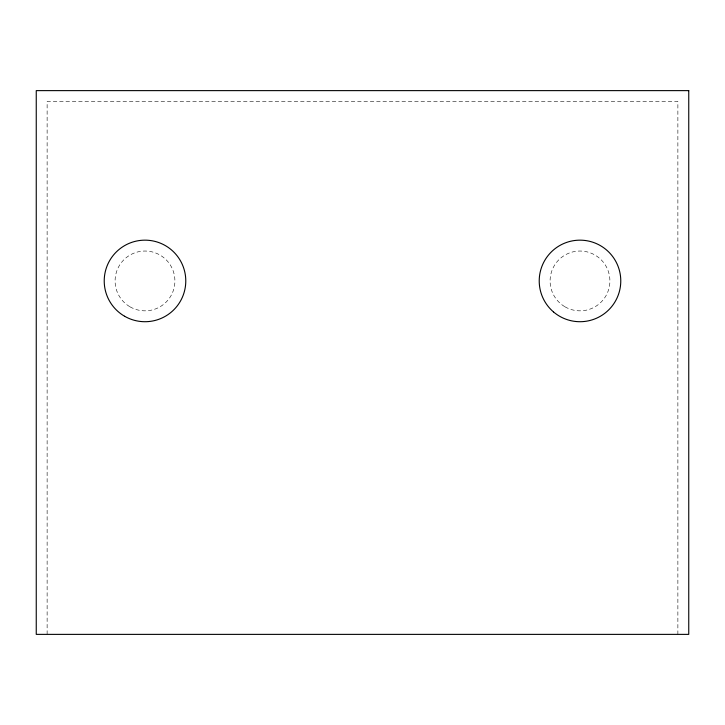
<?xml version="1.0" encoding="UTF-8"?>
<svg xmlns="http://www.w3.org/2000/svg" width="725" height="725" viewBox="0 0 725 725"><rect width="100%" height="100%" fill="white"/><g stroke="black" fill="none" stroke-linecap="round" stroke-linejoin="round"><path stroke-width="0.54" stroke-dasharray="3.62 2.72" d="M677.875 634.375L677.875 101.5L47.125 101.5L47.125 634.375M130.047 306.838A29.906 29.906 0 0 0 174.906 280.938A29.906 29.906 0 0 0 130.047 255.037A29.906 29.906 0 0 0 130.047 306.838M565.047 306.838A29.906 29.906 0 0 0 609.906 280.938A29.906 29.906 0 0 0 565.047 255.037A29.906 29.906 0 0 0 565.047 306.838"/><path stroke-width="1.09" d="M688.75 90.625L36.25 90.625L36.25 634.375L688.75 634.375L688.75 90.625M553.465 311.904A40.781 40.781 0 0 0 620.083 288.432A40.781 40.781 0 0 0 566.442 242.476A40.781 40.781 0 0 0 553.465 311.904M124.609 316.254A40.781 40.781 0 0 0 185.781 280.938A40.781 40.781 0 0 0 124.609 245.621A40.781 40.781 0 0 0 124.609 316.254"/></g></svg>
